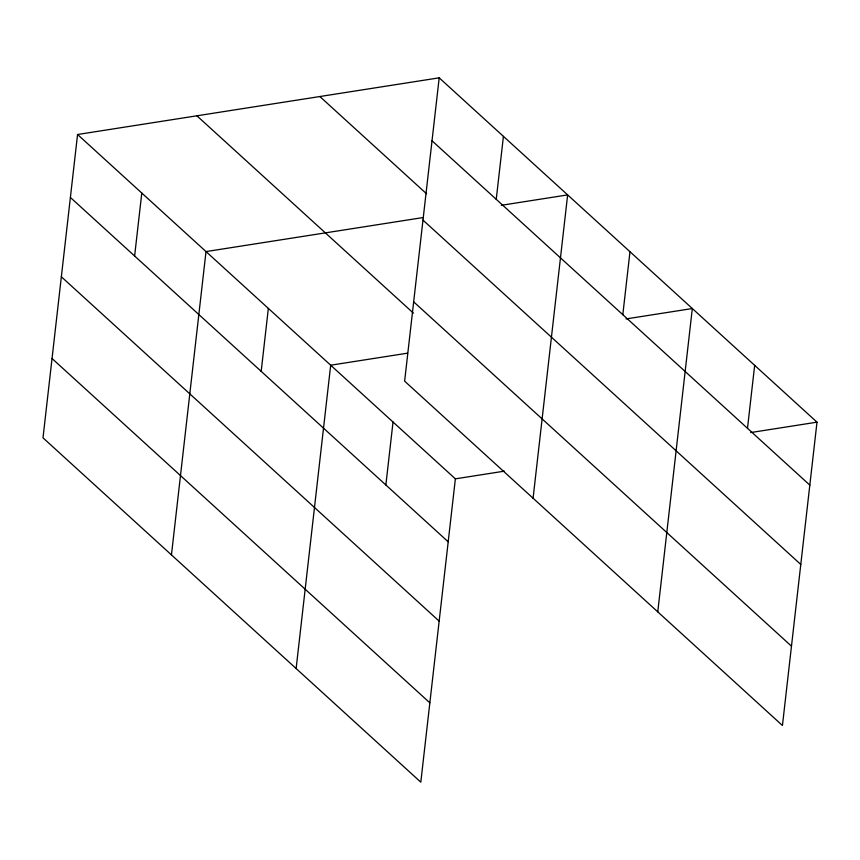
<?xml version="1.0" encoding="UTF-8"?>
<svg xmlns="http://www.w3.org/2000/svg" width="860" height="860" viewBox="0 0 860 860"><rect width="100%" height="100%" fill="white"/><g stroke="black" fill="none" stroke-linecap="round" stroke-linejoin="round"><path stroke-width="1.29" d="M77.561 134.504L43 437.837L420.809 782.17L455.37 478.848L77.561 134.504L439.191 77.83L817 422.163L782.439 725.496L404.63 381.152L439.191 77.83M134.612 256L141.792 193.038M171.452 554.904L206.013 251.582L423.185 217.548M261.182 371.359L268.352 308.396M296.13 668.542L330.692 365.21L407.597 353.159M385.861 484.986L393.031 422.023M496.241 199.326L503.423 136.364M533.082 498.23L567.643 194.908L501.348 205.293M622.812 314.674L629.982 251.722M657.76 611.868L692.321 308.536L626.026 318.931M747.49 428.312L754.661 365.349M455.37 478.848L504.433 471.151M750.705 432.558L817 422.163M432.021 140.782L809.83 485.126M319.856 96.535L426.571 193.79M422.98 220.106L800.789 564.45M413.671 301.838L791.479 646.172M196.897 115.799L413.423 313.137M70.391 197.456L448.2 541.8M61.35 276.78L439.159 621.124M52.041 358.512L429.849 702.846"/></g></svg>
